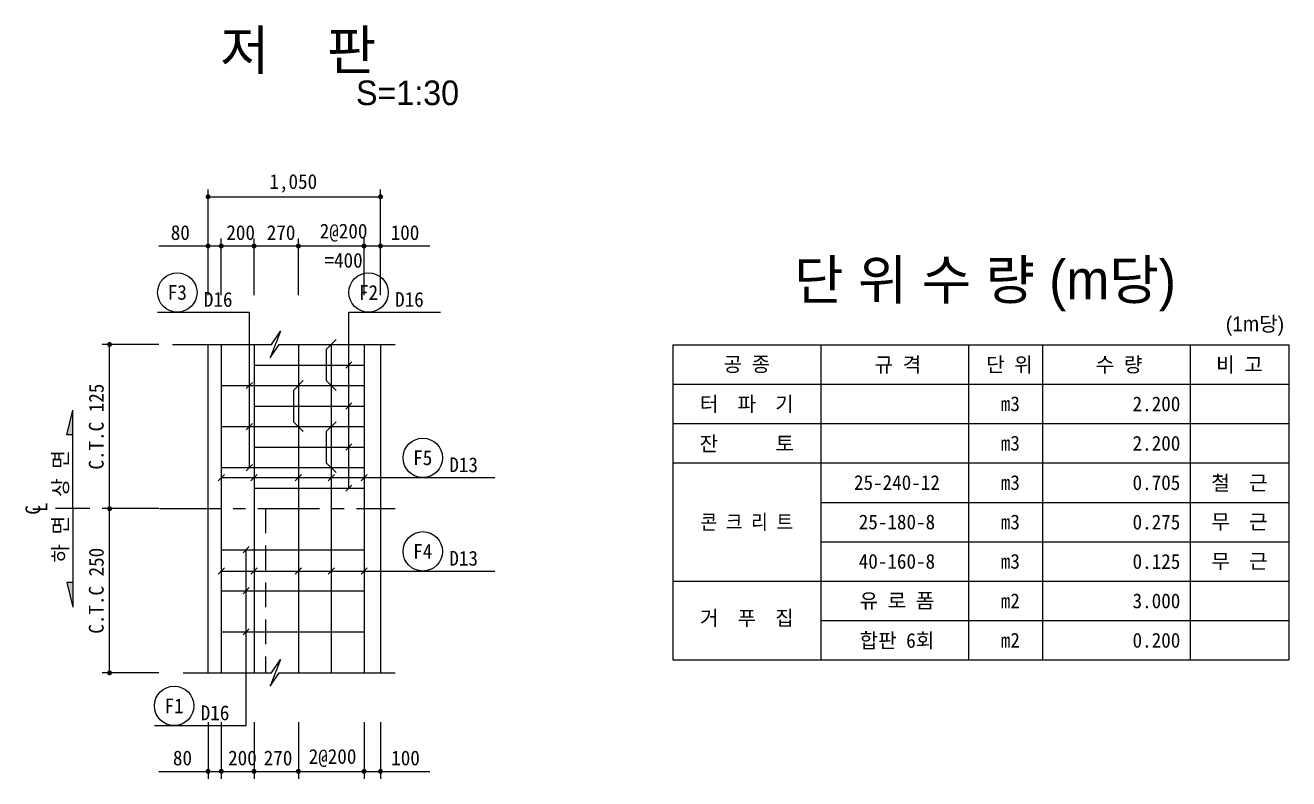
# Model space of a CAD drawing. Header units: millimetres. Extents: x 381 to 2337, y -50 to 586.
# Drawn here: x 1740.1 to 1996.6, y 110.1 to 263.1 of the extents above; entities that cross this region are included whole.
import ezdxf
from ezdxf.enums import TextEntityAlignment as Align

# ---------------------------------------------------------------- set-up
doc = ezdxf.new("R2010")
doc.units = ezdxf.units.MM
doc.header["$LTSCALE"] = 10
doc.linetypes.add('CENTER', pattern=[2, 1.25, -0.25, 0.25, -0.25])
doc.linetypes.add('DASHED', pattern=[0.75, 0.5, -0.25])
for name, color, linetype in [('C', 1, 'CENTER'), ('dimension', 1, 'Continuous'), ('REBAR', 6, 'Continuous'), ('t03', 7, 'Continuous'), ('t05', 7, 'Continuous'), ('t08', 7, 'Continuous'), ('T25', 7, 'Continuous'), ('t30', 7, 'Continuous'), ('TITLE', 7, 'Continuous'), ('구조물', 7, 'Continuous'), ('철근지시선', 1, 'Continuous'), ('치수선', 1, 'Continuous')]:
    doc.layers.add(name, color=color, linetype=linetype)
doc.styles.add('HY헤드라인M', font='H2HDRM.TTF')
doc.styles.add('title', font='H2HDRM.TTF')
doc.styles.add('돋움체', font='DotumChe.ttf')

# ---------------------------------------------------------------- blocks, each defined once
blk = doc.blocks.new('dm')
at = {"layer": 'dimension'}
blk.add_line((-10, 0), (1.5, 0), dxfattribs=at)
at = {"layer": 'dimension', "const_width": 0.5}
blk.add_lwpolyline([(0, -0.25, 1), (0, 0.25, 1)], format="xyb", close=True, dxfattribs=at)
blk = doc.blocks.new('dmblk')
at = {"layer": 'dimension', "const_width": 0.5}
blk.add_lwpolyline([(-0.25, 0, 1), (0.25, 0, 1)], format="xyb", close=True, dxfattribs=at)

msp = doc.modelspace()

# ---------------------------------------------------------------- linework, layer by layer
at = {"color": 7}
for p, q in [((1871.62, 198.25), (1996.62, 198.25)), ((1871.62, 198.25), (1871.62, 134.25)), ((1996.62, 198.25), (1996.62, 134.25)), ((1871.62, 134.25), (1996.62, 134.25))]:
    msp.add_line(p, q, dxfattribs=at)
at = {"color": 1}
for p, q in [((1901.62, 198.25), (1901.62, 134.25)), ((1931.62, 198.25), (1931.62, 134.25)), ((1946.62, 198.25), (1946.62, 134.25)), ((1976.62, 198.25), (1976.62, 134.25)), ((1871.62, 190.25), (1996.62, 190.25)), ((1871.62, 182.25), (1996.62, 182.25)), ((1871.62, 174.25), (1996.62, 174.25)), ((1901.62, 166.25), (1996.62, 166.25)), ((1901.62, 158.25), (1996.62, 158.25)), ((1871.62, 150.25), (1996.62, 150.25)), ((1901.62, 142.25), (1996.62, 142.25))]:
    msp.add_line(p, q, dxfattribs=at)
at = {"layer": 'C'}
msp.add_line((1767.38, 164.97), (1815.26, 164.97), dxfattribs=at)
at = {"layer": 'dimension'}
for p, q in [((1777.26, 208.3), (1777.26, 229.8)), ((1777.26, 228.3), (1812.26, 228.3)), ((1812.26, 208.3), (1812.26, 229.8)), ((1767.26, 218.3), (1822.26, 218.3)), ((1767.26, 198.3), (1755.76, 198.3)), ((1757.26, 131.63), (1757.26, 198.3)), ((1767.26, 131.63), (1755.76, 131.63)), ((1777.26, 121.63), (1777.26, 110.13)), ((1812.26, 121.63), (1812.26, 110.13)), ((1767.26, 111.63), (1822.26, 111.63))]:
    msp.add_line(p, q, dxfattribs=at)
at = {"layer": 'REBAR'}
for p, q in [((1779.93, 198.3), (1779.93, 131.63)), ((1786.59, 198.3), (1786.59, 164.97)), ((1795.59, 198.3), (1795.59, 131.63)), ((1801.26, 197.3), (1803.26, 199.3)), ((1802.26, 198.3), (1802.26, 131.63)), ((1808.93, 198.3), (1808.93, 131.63)), ((1801.26, 197.3), (1801.26, 190.97)), ((1786.59, 194.13), (1808.93, 194.13)), ((1779.93, 189.97), (1808.93, 189.97)), ((1794.59, 188.97), (1796.59, 190.97)), ((1801.26, 190.97), (1803.26, 188.97)), ((1794.59, 188.97), (1794.59, 182.63)), ((1786.59, 185.8), (1808.93, 185.8)), ((1794.59, 182.63), (1796.59, 180.63)), ((1801.26, 180.63), (1803.26, 182.63)), ((1779.93, 181.63), (1808.93, 181.63)), ((1801.26, 180.63), (1801.26, 174.3)), ((1786.59, 177.47), (1808.93, 177.47)), ((1779.93, 173.3), (1808.93, 173.3)), ((1801.26, 174.3), (1803.26, 172.3)), ((1786.59, 169.13), (1808.93, 169.13)), ((1786.59, 164.97), (1786.59, 131.63)), ((1779.93, 156.63), (1808.93, 156.63)), ((1779.93, 148.3), (1808.93, 148.3)), ((1779.93, 139.97), (1808.93, 139.97))]:
    msp.add_line(p, q, dxfattribs=at)
at = {"layer": '구조물'}
for p, q in [((1777.26, 164.97), (1777.26, 198.3)), ((1812.26, 198.3), (1812.26, 131.63)), ((1777.26, 131.63), (1777.26, 164.97))]:
    msp.add_line(p, q, dxfattribs=at)
at = {"layer": '구조물', "linetype": 'DASHED'}
msp.add_line((1788.93, 164.97), (1788.93, 131.63), dxfattribs=at)
at = {"layer": '철근지시선', "linetype": 'Continuous'}
for p, q in [((1767.01, 204.86), (1785.64, 204.86)), ((1805.83, 204.86), (1824.47, 204.86)), ((1779.93, 171.28), (1835.47, 171.28)), ((1779.93, 152.3), (1835.47, 152.3)), ((1766.37, 120.92), (1785, 120.92))]:
    msp.add_line(p, q, dxfattribs=at)
at = {"layer": '철근지시선'}
for p, q in [((1785.64, 173.3), (1785.64, 204.86)), ((1805.83, 169.13), (1805.83, 204.86)), ((1791.94, 201.02), (1789.86, 195.58)), ((1790.1, 198.3), (1791.94, 201.02)), ((1770.03, 198.3), (1790.1, 198.3)), ((1789.86, 195.58), (1791.7, 198.3)), ((1791.7, 198.3), (1815.26, 198.3)), ((1806.47, 194.77), (1805.2, 193.5)), ((1786.27, 190.6), (1785.01, 189.34)), ((1806.47, 186.43), (1805.2, 185.17)), ((1786.27, 182.27), (1785.01, 181)), ((1806.47, 178.1), (1805.2, 176.84)), ((1780.56, 171.91), (1779.3, 170.65)), ((1786.27, 173.93), (1785.01, 172.67)), ((1787.23, 171.91), (1785.96, 170.65)), ((1796.23, 171.91), (1794.96, 170.65)), ((1802.89, 171.91), (1801.63, 170.65)), ((1809.56, 171.91), (1808.3, 170.65)), ((1806.47, 169.77), (1805.2, 168.5)), ((1785.63, 157.27), (1784.37, 156)), ((1785, 120.92), (1785, 156.63)), ((1780.56, 152.93), (1779.3, 151.67)), ((1787.23, 152.93), (1785.96, 151.67)), ((1796.23, 152.93), (1794.96, 151.67)), ((1802.89, 152.93), (1801.63, 151.67)), ((1809.56, 152.93), (1808.3, 151.67)), ((1785.63, 148.93), (1784.37, 147.67)), ((1785.63, 140.6), (1784.37, 139.34)), ((1791.94, 134.35), (1789.86, 128.91)), ((1790.1, 131.63), (1791.94, 134.35)), ((1772.17, 131.63), (1790.1, 131.63)), ((1789.86, 128.91), (1791.7, 131.63)), ((1791.7, 131.63), (1815.26, 131.63))]:
    msp.add_line(p, q, dxfattribs=at)
at = {"layer": '철근지시선', "linetype": 'Continuous'}
for centre in [(1771.01, 208.86), (1809.83, 208.86), (1820.84, 175.28), (1820.84, 156.3), (1770.37, 124.92)]:
    msp.add_circle(centre, 4, dxfattribs=at)
at = {"layer": '치수선'}
for p, q in [((1748.57, 179.97), (1749.78, 184.97)), ((1749.78, 164.97), (1749.78, 184.97)), ((1749.78, 179.97), (1748.57, 179.97)), ((1753.28, 164.97), (1746.28, 164.97)), ((1749.78, 164.97), (1749.78, 144.97)), ((1748.57, 149.97), (1749.78, 144.97)), ((1749.78, 149.97), (1748.57, 149.97))]:
    msp.add_line(p, q, dxfattribs=at)
for points in [[(1748.57, 179.97), (1749.78, 179.97), (1749.78, 184.97)], [(1748.57, 149.97), (1749.78, 149.97), (1749.78, 144.97)]]:
    msp.add_solid(points, dxfattribs=at)

# ---------------------------------------------------------------- block references
at = {"layer": 'dimension'}
for p in [(1777.26, 228.3, 0.25), (1812.26, 228.3, 0.25), (1777.26, 218.3, 0.25), (1812.26, 218.3, 0.25), (1757.26, 198.3, 0.25), (1757.26, 131.63, 0.25), (1777.26, 111.63, 0.25), (1812.26, 111.63, 0.25)]:
    msp.add_blockref('dmblk', p, dxfattribs=at)
for p, rotation in [((1779.93, 218.3, 0.25), 90), ((1786.59, 218.3, 0.25), 90), ((1795.59, 218.3, 0.25), 90), ((1808.93, 218.3, 0.25), 90), ((1757.26, 164.97, 0.25), 180), ((1779.93, 111.63, 0.25), 270), ((1786.59, 111.63, 0.25), 270), ((1795.59, 111.63, 0.25), 270), ((1808.93, 111.63, 0.25), 270)]:
    msp.add_blockref('dm', p, dxfattribs=dict(at, rotation=rotation))

# ---------------------------------------------------------------- texts
at = {"style": '돋움체'}
for s, p in [('공 종', (1886.62, 194.25)), ('규 격', (1917.29, 194.25)), ('단 위', (1939.92, 194.25)), ('수 량', (1962.18, 194.25)), ('비 고', (1986.62, 194.25)), ('터  파  기', (1886.62, 186.25)), ('m3', (1940.11, 186.25)), ('잔      토', (1886.62, 178.25)), ('m3', (1940.11, 178.25)), ('철  근', (1986.62, 170.25)), ('25-240-12', (1917.09, 170.25)), ('m3', (1940.11, 170.25)), ('25-180-8', (1917.09, 162.25)), ('m3', (1940.11, 162.25)), ('무  근', (1986.62, 162.25)), ('40-160-8', (1917.09, 154.25)), ('m3', (1940.11, 154.25)), ('무  근', (1986.62, 154.25)), ('유 로 폼', (1917.09, 146.25)), ('m2', (1940.11, 146.25)), ('거  푸  집', (1886.62, 142.78)), ('합판 6회', (1917.09, 138.25)), ('m2', (1940.11, 138.25))]:
    msp.add_text(s, height=3, dxfattribs=at).set_placement(p, align=Align.MIDDLE)
for s, p in [('2.200', (1974.62, 186.25)), ('2.200', (1974.62, 178.25)), ('0.705', (1974.62, 170.25)), ('0.275', (1974.62, 162.25)), ('0.125', (1974.62, 154.25)), ('3.000', (1974.62, 146.25)), ('0.200', (1974.62, 138.25))]:
    msp.add_text(s, height=3, dxfattribs=at).set_placement(p, align=Align.MIDDLE_RIGHT)
at = {"style": '돋움체', "width": 0.9}
msp.add_text('콘 크 리 트', height=3, dxfattribs=at).set_placement((1886.62, 162.3), align=Align.MIDDLE)
at = {"layer": 't03', "style": '돋움체'}
for s, p in [('상 면', (1748.78, 172.1)), ('C', (1743.2, 164.71)), ('L', (1744.63, 165.29)), ('하 면', (1748.78, 158.76))]:
    msp.add_text(s, height=3, rotation=90, dxfattribs=at).set_placement(p, align=Align.CENTER)
at = {"layer": 't05', "style": 'HY헤드라인M'}
msp.add_text('(1m당)', height=3, dxfattribs=at).set_placement((1989.77, 202.24), align=Align.MIDDLE)
at = {"layer": 't08', "style": 'HY헤드라인M'}
for s, p in [('저    판', (1795.56, 258.17)), ('단 위 수 량 (m당)', (1934.97, 210.75))]:
    msp.add_text(s, height=8, dxfattribs=at).set_placement(p, align=Align.MIDDLE)
at = {"layer": 'T25', "linetype": 'Continuous', "style": '돋움체'}
for s, p in [('F3', (1771.01, 208.86)), ('F2', (1809.83, 208.86)), ('F5', (1820.84, 175.28)), ('F4', (1820.84, 156.3)), ('F1', (1770.37, 124.92))]:
    msp.add_text(s, height=3, dxfattribs=at).set_placement(p, align=Align.MIDDLE)
at = {"layer": 'T25', "style": '돋움체'}
for s, p in [('D16', (1776.4, 205.95)), ('D16', (1815.22, 205.95)), ('D13', (1826.23, 172.38)), ('D13', (1826.23, 153.4)), ('D16', (1775.76, 122.02))]:
    msp.add_text(s, height=3, dxfattribs=at).set_placement(p)
at = {"layer": 't30', "style": '돋움체'}
for s, p in [('1,050', (1794.55, 231)), ('80', (1771.62, 221)), ('200', (1783.87, 221)), ('270', (1792.08, 221)), ('2@200', (1804.76, 221)), ('100', (1817.23, 221)), ('=400', (1804.76, 215.37)), ('80', (1772.06, 114.33)), ('200', (1784.23, 114.33)), ('270', (1791.46, 114.33)), ('2@200', (1802.52, 114.33)), ('100', (1817.34, 114.33))]:
    msp.add_text(s, height=3, dxfattribs=at).set_placement(p, align=Align.MIDDLE)
for s, p in [('C.T.C 125', (1754.56, 181.63)), ('C.T.C 250', (1754.56, 148.3))]:
    msp.add_text(s, height=3, rotation=90, dxfattribs=at).set_placement(p, align=Align.MIDDLE)
at = {"layer": 'TITLE', "style": 'title'}
msp.add_text('S=1:30', height=5, dxfattribs=at).set_placement((1807.29, 246.9))

doc.saveas('drawing.dxf')
